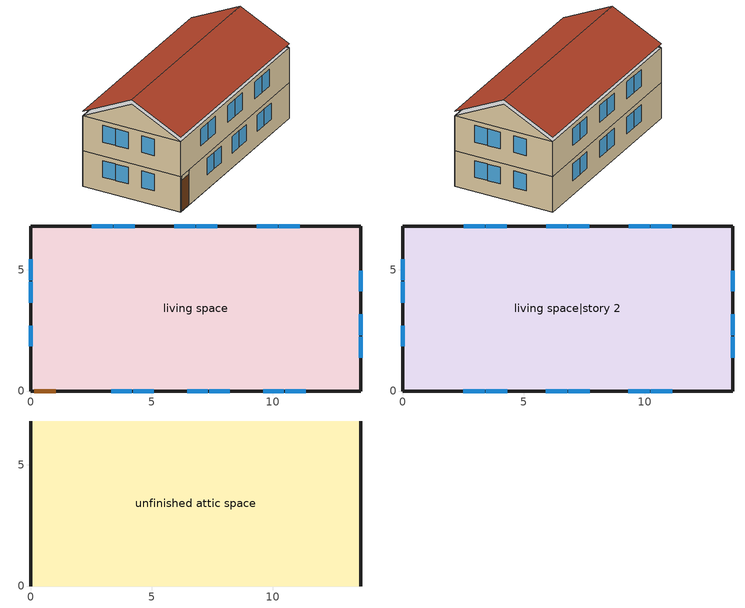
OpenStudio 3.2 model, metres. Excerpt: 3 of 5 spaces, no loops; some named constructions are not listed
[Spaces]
living space
 floor foundation (FloorFndGrndFinSlab): 0,0 0,6.82 13.63,6.82 13.63,0 z0
 wall outside (WallExtInsFin): 0,6.82 0,0 0.13,0 1.05,0 13.63,0 13.63,6.82 0,6.82 z0:2.44
 window (WindowConstruction): 3.32,0 4.16,0 / 4.22,0 5.07,0 / 6.46,0 7.31,0 / 7.37,0 8.22,0 / 9.61,0 10.45,0 / 10.52,0 11.36,0 z1:2.13; 11.12,6.82 10.25,6.82 / 10.19,6.82 9.33,6.82 / 7.71,6.82 6.85,6.82 / 6.79,6.82 5.92,6.82 / 4.3,6.82 3.44,6.82 / 3.38,6.82 2.51,6.82 / 0,5.44 0,4.57 / 0,4.51 0,3.65 / 0,2.7 0,1.84 / 13.63,1.38 13.63,2.24 / 13.63,2.3 13.63,3.17 / 13.63,4.11 13.63,4.98 z0.98:2.13
 door (Door): 0.15,0 1.02,0 z0:2.13
living space|story 2
 floor to living space (FloorFinUninsFin): 0,0 0,6.82 13.63,6.82 13.63,0 z2.44
 wall outside (WallExtInsFin): 0,6.82 0,0 13.63,0 13.63,6.82 0,6.82 z2.44:4.88
 window (WindowConstruction): 2.5,0 3.38,0 / 3.44,0 4.32,0 / 5.9,0 6.79,0 / 6.85,0 7.73,0 / 9.31,0 10.19,0 / 10.25,0 11.14,0 z3.4:4.57; 11.12,6.82 10.25,6.82 / 10.19,6.82 9.33,6.82 / 7.71,6.82 6.85,6.82 / 6.79,6.82 5.92,6.82 / 4.3,6.82 3.44,6.82 / 3.38,6.82 2.51,6.82 / 0,5.44 0,4.57 / 0,4.51 0,3.65 / 0,2.7 0,1.84 / 13.63,1.38 13.63,2.24 / 13.63,2.3 13.63,3.17 / 13.63,4.11 13.63,4.98 z3.42:4.57
unfinished attic space
 floor to living space|story 2 (FloorFinInsUnfinAttic): 0,6.82 13.63,6.82 13.63,0 0,0 z4.88
 wall outside (WallExtUninsUnfin): 0,3.41,6.58 0,6.82,4.88 0,0,4.88; 13.63,3.41,6.58 13.63,0,4.88 13.63,6.82,4.88
 roof outside (RoofUnfinInsExt): 13.63,3.41,6.89 0,3.41,6.89 0,0,5.18 13.63,0,5.18; 0,3.41,6.89 13.63,3.41,6.89 13.63,6.82,5.18 0,6.82,5.18
[Material] Roughness=Rough
Name | Thickness {m} | Conductivity {W/m-K} | Density {kg/m3} | Specific Heat {J/kg-K} | Thermal Absorptance | Solar Absorptance | Visible Absorptance
Drywall 0.5 in. | 0.0127 | 0.160291 | 801 | 837.4 | 0.9 | 0.5 | 0.1
FloorUATrussandIns | 0.0889 | 0.0436674 | 50.7834 | 1165.1 | 0.9 | 0.5 | 0.9
FloorUAAdditionalCeilingIns | 0.12827 | 0.0411113 | 16.02 | 1046.75
RoofSheathing | 0.01905 | 0.115458 | 512.64 | 1214.23 | 0.82 | 0.3 | 0.3
Floor Covering | 0.0127 | 0.0433444 | 54.468 | 1339.84 | 0.9 | 0.9
FloorFinStudAndAirFloor | 0.1397 | 0.557395 | 67.691 | 1210.98 | 0.9 | 0.5 | 0.9
Wood Floor | 0.015875 | 0.115458 | 544.68 | 1214.23
[Construction]
FloorFinInsUnfinAttic Reversed: FloorUAAdditionalCeilingIns, FloorUATrussandIns, Drywall 0.5 in.
FloorFinUninsFin Reversed: Floor Covering, Wood Floor, RoofSheathing, FloorFinStudAndAirFloor, Drywall 0.5 in.
[Schedule:File]
clothes_dryer_exhaust: External File=8760.csv; Column Number=15; Rows to Skip at Top=1; Number of Hours of Data=8760; Minutes per Item=60
[Schedule:Ruleset]
Name | Default Day Schedule | Summer Design Day Schedule | Winter Design Day Schedule
res nv_1 temp schedule | Schedule Day 12
res nv_1 avail schedule | Schedule Day 13
res mv_1 range exhaust schedule | Schedule Day 16 | res mv_1 range exhaust schedule summer design | res mv_1 range exhaust schedule winter design
res mv_1 bath exhaust schedule | Schedule Day 17 | res mv_1 bath exhaust schedule summer design | res mv_1 bath exhaust schedule winter design
[Schedule:Day]
Schedule Day 12; Schedule Day 13; Schedule Day 16; res mv_1 range exhaust schedule winter design; Schedule Day 17; res mv_1 bath exhaust schedule winter design: 24, 0, 0
res nv_1 temp schedule allday1; res nv_1 temp schedule allday2; res nv_1 temp schedule allday3; res nv_1 temp schedule allday4; res nv_1 temp schedule allday11; res nv_1 temp schedule allday12: 24, 0, 23.8889
res nv_1 temp schedule allday5; res nv_1 temp schedule allday6; res nv_1 temp schedule allday7; res nv_1 temp schedule allday8; res nv_1 temp schedule allday9; res nv_1 temp schedule allday10: 24, 0, 22.2222
res nv_1 availability schedule allday1 on; res nv_1 availability schedule allday1 on 1; res nv_1 availability schedule allday1 on 2; res nv_1 availability schedule allday1 on 3; res nv_1 availability schedule allday1 on 4; res nv_1 availability schedule allday1 on 5; res nv_1 availability schedule allday1 on 6; res nv_1 availability schedule allday1 on 7; res nv_1 availability schedule allday1 on 8; res nv_1 availability schedule allday1 on 9; res nv_1 availability schedule allday1 on 10; res nv_1 availability schedule allday1 on 11: 1, 0, 1, 2, 0, 1, 3, 0, 1, 4, 0, 1, 5, 0, 1, 6, 0, 1, 7, 0, 1, 8, 0, 1, 9, 0, 1, 10, 0, 1, 11, 0, 1, 12, 0, 1, 13, 0, 1, 14, 0, 1, 15, 0, 1, 16, 0, 1, 17, 0, 1, 18, 0, 1, 19, 0, 1, 20, 0, 1, 21, 0, 1, 22, 0, 1, 23, 0, 1, 24, 0, 1
res mv_1 range exhaust schedule allday1; res mv_1 range exhaust schedule allday2; res mv_1 range exhaust schedule allday3; res mv_1 range exhaust schedule allday4; res mv_1 range exhaust schedule allday5; res mv_1 range exhaust schedule allday6; res mv_1 range exhaust schedule allday7; res mv_1 range exhaust schedule allday8; res mv_1 range exhaust schedule allday9; res mv_1 range exhaust schedule allday10; res mv_1 range exhaust schedule allday11; res mv_1 range exhaust schedule allday12: 15, 0, 0, 16, 0, 1, 24, 0, 0
res mv_1 range exhaust schedule summer design; res mv_1 bath exhaust schedule summer design: 24, 0, 1
res mv_1 bath exhaust schedule allday1; res mv_1 bath exhaust schedule allday2; res mv_1 bath exhaust schedule allday3; res mv_1 bath exhaust schedule allday4; res mv_1 bath exhaust schedule allday5; res mv_1 bath exhaust schedule allday6; res mv_1 bath exhaust schedule allday7; res mv_1 bath exhaust schedule allday8; res mv_1 bath exhaust schedule allday9; res mv_1 bath exhaust schedule allday10; res mv_1 bath exhaust schedule allday11; res mv_1 bath exhaust schedule allday12: 4, 0, 0, 5, 0, 1, 24, 0, 0
[Schedule:Rule] Apply Monday=Yes; Apply Wednesday=Yes; Apply Friday=Yes; Date Specification Type=DateRange; Start Day=1
Name | Schedule Ruleset | Rule Order | Day Schedule | Apply Sunday | Apply Tuesday | Apply Thursday | Apply Saturday | Start Month | End Month | End Day
res nv_1 temp schedule allday rule1 | res nv_1 temp schedule | 11 | res nv_1 temp schedule allday1 | Yes | Yes | Yes | Yes | 1 | 1 | 31
res nv_1 temp schedule allday rule2 | res nv_1 temp schedule | 10 | res nv_1 temp schedule allday2 | Yes | Yes | Yes | Yes | 2 | 2 | 28
res nv_1 temp schedule allday rule3 | res nv_1 temp schedule | 9 | res nv_1 temp schedule allday3 | Yes | Yes | Yes | Yes | 3 | 3 | 31
res nv_1 temp schedule allday rule4 | res nv_1 temp schedule | 8 | res nv_1 temp schedule allday4 | Yes | Yes | Yes | Yes | 4 | 4 | 30
res nv_1 temp schedule allday rule5 | res nv_1 temp schedule | 7 | res nv_1 temp schedule allday5 | Yes | Yes | Yes | Yes | 5 | 5 | 31
res nv_1 temp schedule allday rule6 | res nv_1 temp schedule | 6 | res nv_1 temp schedule allday6 | Yes | Yes | Yes | Yes | 6 | 6 | 30
res nv_1 temp schedule allday rule7 | res nv_1 temp schedule | 5 | res nv_1 temp schedule allday7 | Yes | Yes | Yes | Yes | 7 | 7 | 31
res nv_1 temp schedule allday rule8 | res nv_1 temp schedule | 4 | res nv_1 temp schedule allday8 | Yes | Yes | Yes | Yes | 8 | 8 | 31
res nv_1 temp schedule allday rule9 | res nv_1 temp schedule | 3 | res nv_1 temp schedule allday9 | Yes | Yes | Yes | Yes | 9 | 9 | 30
res nv_1 temp schedule allday rule10 | res nv_1 temp schedule | 2 | res nv_1 temp schedule allday10 | Yes | Yes | Yes | Yes | 10 | 10 | 31
res nv_1 temp schedule allday rule11 | res nv_1 temp schedule | 1 | res nv_1 temp schedule allday11 | Yes | Yes | Yes | Yes | 11 | 11 | 30
res nv_1 temp schedule allday rule12 | res nv_1 temp schedule | 0 | res nv_1 temp schedule allday12 | Yes | Yes | Yes | Yes | 12 | 12 | 31
res nv_1 availability schedule allday ruleset1 on | res nv_1 avail schedule | 11 | res nv_1 availability schedule allday1 on |  |  |  |  | 1 | 1 | 31
res nv_1 availability schedule allday ruleset2 on | res nv_1 avail schedule | 10 | res nv_1 availability schedule allday1 on 1 |  |  |  |  | 2 | 2 | 28
res nv_1 availability schedule allday ruleset3 on | res nv_1 avail schedule | 9 | res nv_1 availability schedule allday1 on 2 |  |  |  |  | 3 | 3 | 31
res nv_1 availability schedule allday ruleset4 on | res nv_1 avail schedule | 8 | res nv_1 availability schedule allday1 on 3 |  |  |  |  | 4 | 4 | 30
res nv_1 availability schedule allday ruleset5 on | res nv_1 avail schedule | 7 | res nv_1 availability schedule allday1 on 4 |  |  |  |  | 5 | 5 | 31
res nv_1 availability schedule allday ruleset6 on | res nv_1 avail schedule | 6 | res nv_1 availability schedule allday1 on 5 |  |  |  |  | 6 | 6 | 30
res nv_1 availability schedule allday ruleset7 on | res nv_1 avail schedule | 5 | res nv_1 availability schedule allday1 on 6 |  |  |  |  | 7 | 7 | 31
res nv_1 availability schedule allday ruleset8 on | res nv_1 avail schedule | 4 | res nv_1 availability schedule allday1 on 7 |  |  |  |  | 8 | 8 | 31
res nv_1 availability schedule allday ruleset9 on | res nv_1 avail schedule | 3 | res nv_1 availability schedule allday1 on 8 |  |  |  |  | 9 | 9 | 30
res nv_1 availability schedule allday ruleset10 on | res nv_1 avail schedule | 2 | res nv_1 availability schedule allday1 on 9 |  |  |  |  | 10 | 10 | 31
res nv_1 availability schedule allday ruleset11 on | res nv_1 avail schedule | 1 | res nv_1 availability schedule allday1 on 10 |  |  |  |  | 11 | 11 | 30
res nv_1 availability schedule allday ruleset12 on | res nv_1 avail schedule | 0 | res nv_1 availability schedule allday1 on 11 |  |  |  |  | 12 | 12 | 31
res mv_1 range exhaust schedule allday rule1 | res mv_1 range exhaust schedule | 11 | res mv_1 range exhaust schedule allday1 | Yes | Yes | Yes | Yes | 1 | 1 | 31
res mv_1 range exhaust schedule allday rule2 | res mv_1 range exhaust schedule | 10 | res mv_1 range exhaust schedule allday2 | Yes | Yes | Yes | Yes | 2 | 2 | 28
res mv_1 range exhaust schedule allday rule3 | res mv_1 range exhaust schedule | 9 | res mv_1 range exhaust schedule allday3 | Yes | Yes | Yes | Yes | 3 | 3 | 31
res mv_1 range exhaust schedule allday rule4 | res mv_1 range exhaust schedule | 8 | res mv_1 range exhaust schedule allday4 | Yes | Yes | Yes | Yes | 4 | 4 | 30
res mv_1 range exhaust schedule allday rule5 | res mv_1 range exhaust schedule | 7 | res mv_1 range exhaust schedule allday5 | Yes | Yes | Yes | Yes | 5 | 5 | 31
res mv_1 range exhaust schedule allday rule6 | res mv_1 range exhaust schedule | 6 | res mv_1 range exhaust schedule allday6 | Yes | Yes | Yes | Yes | 6 | 6 | 30
res mv_1 range exhaust schedule allday rule7 | res mv_1 range exhaust schedule | 5 | res mv_1 range exhaust schedule allday7 | Yes | Yes | Yes | Yes | 7 | 7 | 31
res mv_1 range exhaust schedule allday rule8 | res mv_1 range exhaust schedule | 4 | res mv_1 range exhaust schedule allday8 | Yes | Yes | Yes | Yes | 8 | 8 | 31
res mv_1 range exhaust schedule allday rule9 | res mv_1 range exhaust schedule | 3 | res mv_1 range exhaust schedule allday9 | Yes | Yes | Yes | Yes | 9 | 9 | 30
res mv_1 range exhaust schedule allday rule10 | res mv_1 range exhaust schedule | 2 | res mv_1 range exhaust schedule allday10 | Yes | Yes | Yes | Yes | 10 | 10 | 31
res mv_1 range exhaust schedule allday rule11 | res mv_1 range exhaust schedule | 1 | res mv_1 range exhaust schedule allday11 | Yes | Yes | Yes | Yes | 11 | 11 | 30
res mv_1 range exhaust schedule allday rule12 | res mv_1 range exhaust schedule | 0 | res mv_1 range exhaust schedule allday12 | Yes | Yes | Yes | Yes | 12 | 12 | 31
res mv_1 bath exhaust schedule allday rule1 | res mv_1 bath exhaust schedule | 11 | res mv_1 bath exhaust schedule allday1 | Yes | Yes | Yes | Yes | 1 | 1 | 31
res mv_1 bath exhaust schedule allday rule2 | res mv_1 bath exhaust schedule | 10 | res mv_1 bath exhaust schedule allday2 | Yes | Yes | Yes | Yes | 2 | 2 | 28
res mv_1 bath exhaust schedule allday rule3 | res mv_1 bath exhaust schedule | 9 | res mv_1 bath exhaust schedule allday3 | Yes | Yes | Yes | Yes | 3 | 3 | 31
res mv_1 bath exhaust schedule allday rule4 | res mv_1 bath exhaust schedule | 8 | res mv_1 bath exhaust schedule allday4 | Yes | Yes | Yes | Yes | 4 | 4 | 30
res mv_1 bath exhaust schedule allday rule5 | res mv_1 bath exhaust schedule | 7 | res mv_1 bath exhaust schedule allday5 | Yes | Yes | Yes | Yes | 5 | 5 | 31
res mv_1 bath exhaust schedule allday rule6 | res mv_1 bath exhaust schedule | 6 | res mv_1 bath exhaust schedule allday6 | Yes | Yes | Yes | Yes | 6 | 6 | 30
res mv_1 bath exhaust schedule allday rule7 | res mv_1 bath exhaust schedule | 5 | res mv_1 bath exhaust schedule allday7 | Yes | Yes | Yes | Yes | 7 | 7 | 31
res mv_1 bath exhaust schedule allday rule8 | res mv_1 bath exhaust schedule | 4 | res mv_1 bath exhaust schedule allday8 | Yes | Yes | Yes | Yes | 8 | 8 | 31
res mv_1 bath exhaust schedule allday rule9 | res mv_1 bath exhaust schedule | 3 | res mv_1 bath exhaust schedule allday9 | Yes | Yes | Yes | Yes | 9 | 9 | 30
res mv_1 bath exhaust schedule allday rule10 | res mv_1 bath exhaust schedule | 2 | res mv_1 bath exhaust schedule allday10 | Yes | Yes | Yes | Yes | 10 | 10 | 31
res mv_1 bath exhaust schedule allday rule11 | res mv_1 bath exhaust schedule | 1 | res mv_1 bath exhaust schedule allday11 | Yes | Yes | Yes | Yes | 11 | 11 | 30
res mv_1 bath exhaust schedule allday rule12 | res mv_1 bath exhaust schedule | 0 | res mv_1 bath exhaust schedule allday12 | Yes | Yes | Yes | Yes | 12 | 12 | 31
